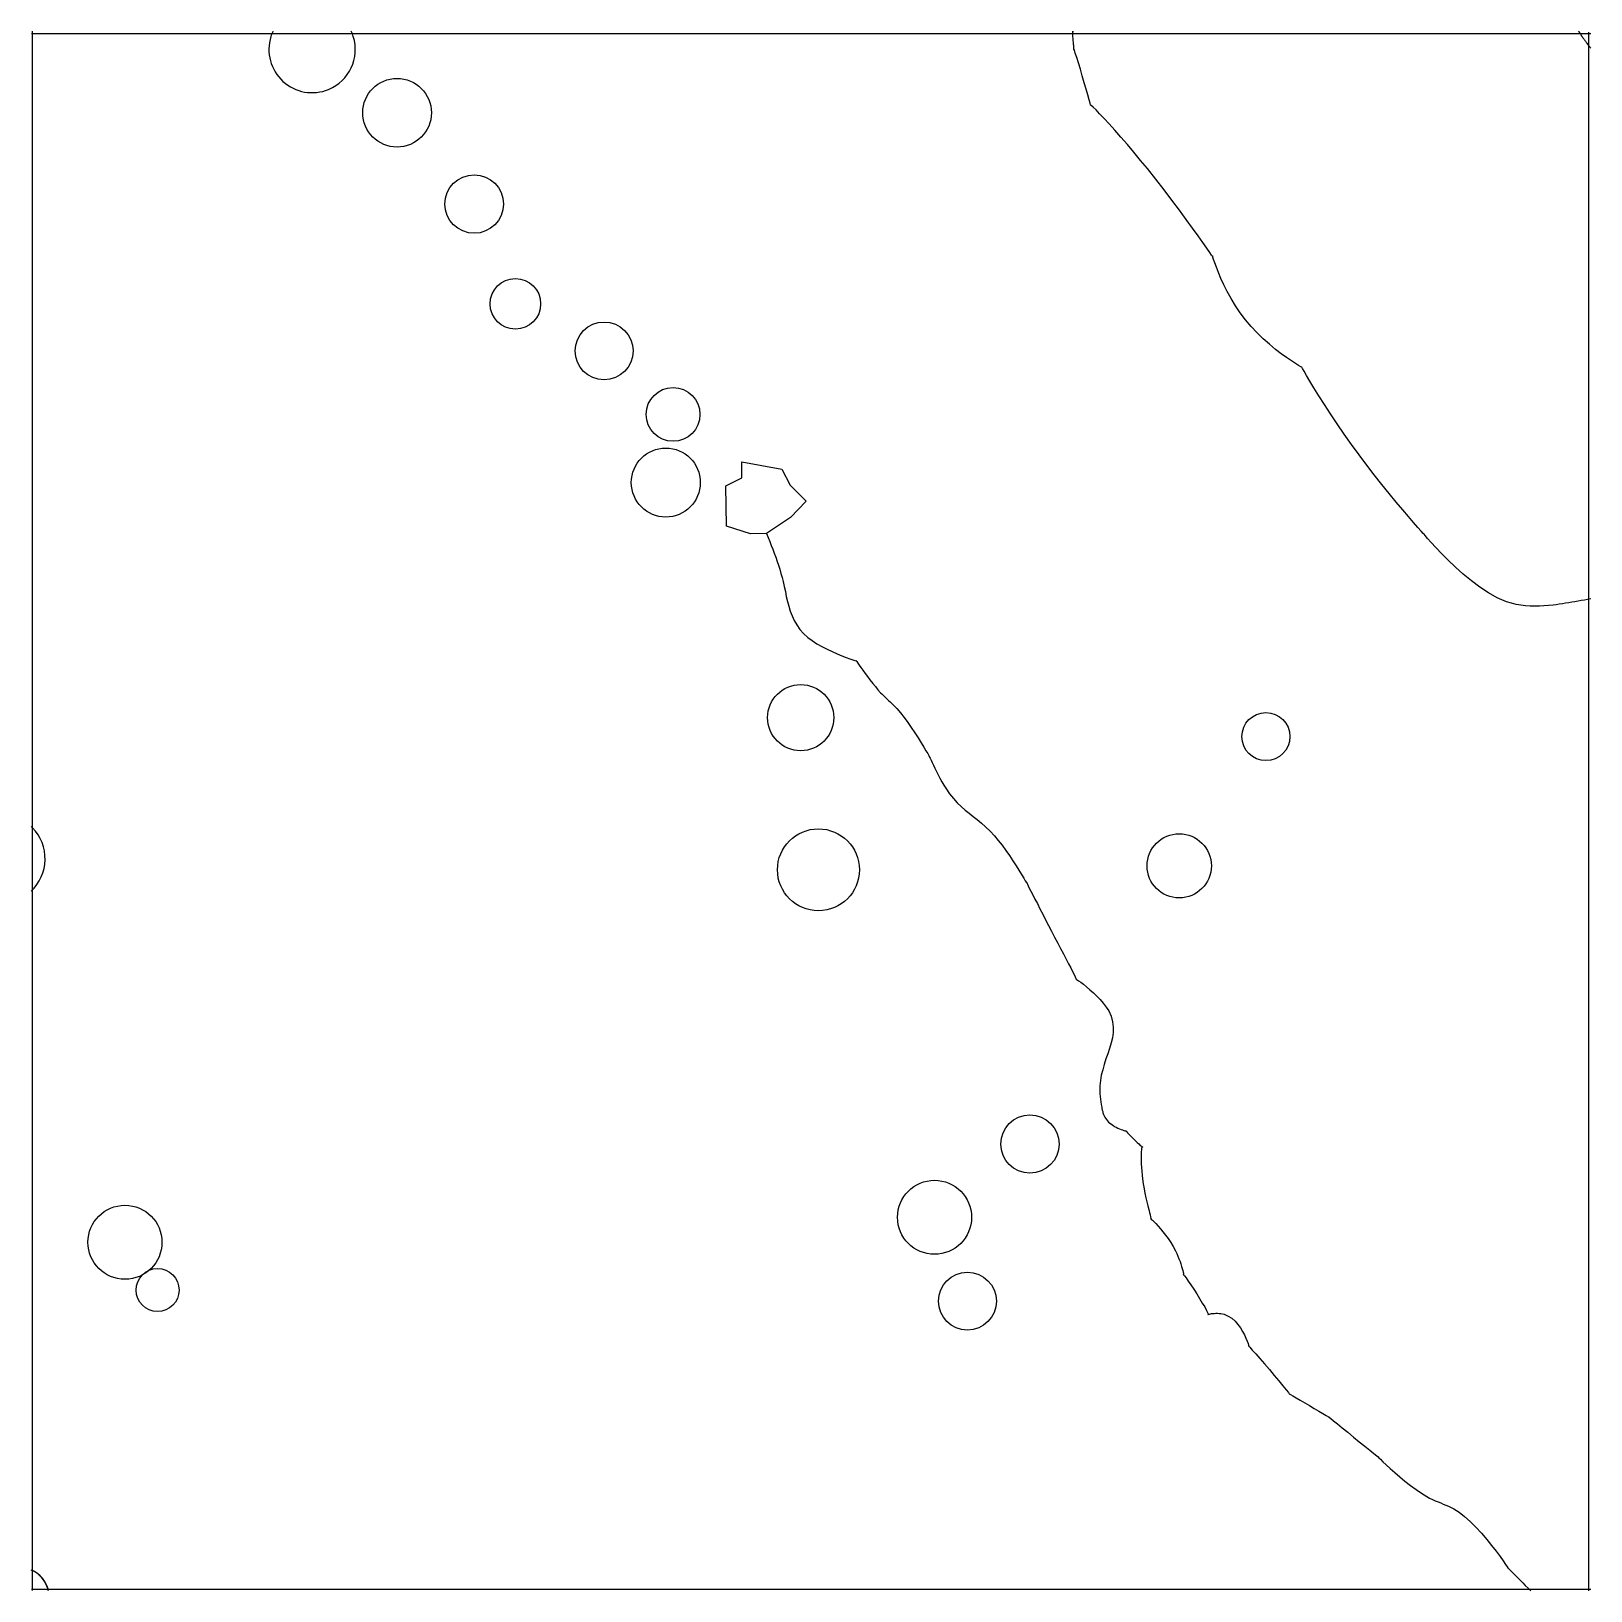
# Model space of a CAD drawing. Extents: x 9.055 to 10.041, y 7.546 to 8.532.
import ezdxf

# ---------------------------------------------------------------- set-up
doc = ezdxf.new("R2010")
doc.units = 0
for name, color, linetype in [('LAYER1', 7, 'CONTINUOUS'), ('LAYER10', 1, 'CONTINUOUS'), ('LAYER12', 5, 'CONTINUOUS')]:
    doc.layers.add(name, color=color, linetype=linetype)

msp = doc.modelspace()

# ---------------------------------------------------------------- linework, layer by layer
at = {"layer": 'LAYER1', "color": 7, "linetype": 'CONTINUOUS'}
for points in [[(9.5201, 8.214), (9.51, 8.2138), (9.4947, 8.2187), (9.4944, 8.2441), (9.5045, 8.2493), (9.5044, 8.2594), (9.5298, 8.2546), (9.535, 8.2445), (9.5452, 8.2345), (9.5352, 8.2242), (9.5201, 8.214)], [(9.5201, 8.214), (9.5211, 8.2115), (9.5221, 8.209), (9.5231, 8.2065), (9.524, 8.204), (9.525, 8.2015), (9.5259, 8.199), (9.5268, 8.1964), (9.5276, 8.1939), (9.5284, 8.1914), (9.5292, 8.1888), (9.5299, 8.1862), (9.5306, 8.1836), (9.5313, 8.1805), (9.532, 8.1774), (9.5326, 8.1742), (9.5334, 8.1711), (9.5342, 8.168), (9.5351, 8.1649), (9.5362, 8.1619), (9.5376, 8.159), (9.5392, 8.1562), (9.5412, 8.1534), (9.5435, 8.1508), (9.5462, 8.1483), (9.5489, 8.1463), (9.5519, 8.1443), (9.5551, 8.1425), (9.5584, 8.1408), (9.5616, 8.1393), (9.5648, 8.1379), (9.5678, 8.1367), (9.5705, 8.1357), (9.5728, 8.1348), (9.5747, 8.1342), (9.576, 8.1337), (9.5768, 8.1335), (9.5768, 8.1334), (9.5768, 8.1334), (9.5769, 8.1334), (9.5769, 8.1334), (9.5769, 8.1334), (9.5769, 8.1334), (9.5769, 8.1334), (9.5768, 8.1334), (9.5768, 8.1334), (9.5768, 8.1334), (9.5768, 8.1334), (9.5768, 8.1335), (9.5767, 8.1335), (9.5767, 8.1335), (9.5767, 8.1335), (9.5767, 8.1335), (9.5767, 8.1336), (9.5767, 8.1336), (9.5767, 8.1336), (9.5767, 8.1336), (9.5767, 8.1336), (9.5767, 8.1335), (9.5767, 8.1335), (9.5768, 8.1335), (9.5771, 8.133), (9.5778, 8.132), (9.5786, 8.1308), (9.5797, 8.1293), (9.581, 8.1275), (9.5824, 8.1256), (9.5839, 8.1235), (9.5855, 8.1214), (9.5872, 8.1192), (9.5889, 8.1172), (9.5905, 8.1152), (9.5922, 8.1133), (9.5931, 8.1124), (9.594, 8.1115), (9.5948, 8.1107), (9.5957, 8.1099), (9.5965, 8.1091), (9.5974, 8.1083), (9.5982, 8.1075), (9.599, 8.1068), (9.5999, 8.106), (9.6007, 8.1051), (9.6016, 8.1043), (9.6024, 8.1033), (9.6047, 8.1007), (9.607, 8.0977), (9.6094, 8.0946), (9.6116, 8.0913), (9.6139, 8.088), (9.6159, 8.0848), (9.6178, 8.0817), (9.6195, 8.079), (9.6209, 8.0767), (9.622, 8.0749), (9.6227, 8.0737), (9.623, 8.0731), (9.6231, 8.0731), (9.6231, 8.0731), (9.6231, 8.0731), (9.6231, 8.0732), (9.6231, 8.0732), (9.623, 8.0732), (9.623, 8.0732), (9.623, 8.0732), (9.623, 8.0732), (9.623, 8.0732), (9.623, 8.0732), (9.623, 8.0731), (9.6232, 8.0727), (9.6236, 8.0719), (9.6241, 8.0707), (9.6248, 8.0693), (9.6256, 8.0676), (9.6265, 8.0657), (9.6275, 8.0636), (9.6285, 8.0615), (9.6297, 8.0593), (9.6309, 8.0571), (9.6321, 8.055), (9.6334, 8.053), (9.6358, 8.0495), (9.6382, 8.0464), (9.6407, 8.0438), (9.6431, 8.0414), (9.6456, 8.0392), (9.6482, 8.0371), (9.6507, 8.0351), (9.6533, 8.0331), (9.6559, 8.0309), (9.6586, 8.0285), (9.6614, 8.0259), (9.6642, 8.0229), (9.6666, 8.02), (9.669, 8.0169), (9.6714, 8.0137), (9.6737, 8.0104), (9.6758, 8.0071), (9.6779, 8.004), (9.6797, 8.0011), (9.6813, 7.9985), (9.6827, 7.9962), (9.6837, 7.9945), (9.6844, 7.9933), (9.6848, 7.9927), (9.6848, 7.9927), (9.6848, 7.9927), (9.6848, 7.9927), (9.6848, 7.9927), (9.6848, 7.9927), (9.6848, 7.9927), (9.6848, 7.9927), (9.6848, 7.9927), (9.6848, 7.9927), (9.6848, 7.9927), (9.6848, 7.9927), (9.6848, 7.9927), (9.685, 7.9923), (9.6855, 7.9913), (9.6862, 7.9898), (9.6872, 7.9879), (9.6884, 7.9856), (9.6897, 7.9829), (9.6913, 7.98), (9.6929, 7.9768), (9.6947, 7.9734), (9.6965, 7.9698), (9.6984, 7.9662), (9.7003, 7.9625), (9.7022, 7.9588), (9.7042, 7.9551), (9.706, 7.9516), (9.7078, 7.9482), (9.7095, 7.945), (9.711, 7.942), (9.7124, 7.9394), (9.7136, 7.9371), (9.7146, 7.9351), (9.7153, 7.9337), (9.7157, 7.9327), (9.7159, 7.9322), (9.7159, 7.9322), (9.7158, 7.9322), (9.7158, 7.9322), (9.7158, 7.9322), (9.7158, 7.9322), (9.7158, 7.9322), (9.7158, 7.9322), (9.7158, 7.9322), (9.7158, 7.9322), (9.7158, 7.9322), (9.7158, 7.9322), (9.7159, 7.9322), (9.7164, 7.9319), (9.7174, 7.9313), (9.7187, 7.9303), (9.7204, 7.929), (9.7224, 7.9274), (9.7245, 7.9256), (9.7267, 7.9237), (9.7289, 7.9216), (9.731, 7.9193), (9.733, 7.917), (9.7348, 7.9146), (9.7364, 7.9122), (9.738, 7.9088), (9.7389, 7.9053), (9.7393, 7.902), (9.7392, 7.8986), (9.7388, 7.8952), (9.738, 7.8919), (9.737, 7.8885), (9.7359, 7.8851), (9.7347, 7.8818), (9.7336, 7.8784), (9.7326, 7.875), (9.7317, 7.8716), (9.7314, 7.8699), (9.7312, 7.8682), (9.731, 7.8665), (9.7309, 7.8648), (9.7309, 7.8631), (9.7309, 7.8614), (9.7309, 7.8597), (9.731, 7.858), (9.7312, 7.8563), (9.7314, 7.8546), (9.7317, 7.853), (9.732, 7.8513), (9.7321, 7.8504), (9.7323, 7.8495), (9.7326, 7.8486), (9.7328, 7.8477), (9.7332, 7.8468), (9.7335, 7.8459), (9.7339, 7.8451), (9.7344, 7.8443), (9.735, 7.8435), (9.7356, 7.8427), (9.7363, 7.8419), (9.7371, 7.8412), (9.7381, 7.8405), (9.7391, 7.8399), (9.7401, 7.8392), (9.7412, 7.8387), (9.7422, 7.8381), (9.7433, 7.8377), (9.7442, 7.8373), (9.7451, 7.8369), (9.7459, 7.8366), (9.7466, 7.8364), (9.747, 7.8363), (9.7473, 7.8363), (9.7474, 7.8363), (9.7474, 7.8363), (9.7474, 7.8363), (9.7474, 7.8363), (9.7474, 7.8364), (9.7474, 7.8364), (9.7473, 7.8364), (9.7473, 7.8364), (9.7473, 7.8364), (9.7473, 7.8364), (9.7473, 7.8363), (9.7473, 7.8363), (9.7477, 7.8359), (9.7482, 7.8352), (9.749, 7.8344), (9.75, 7.8334), (9.7511, 7.8323), (9.7522, 7.8312), (9.7534, 7.8301), (9.7545, 7.829), (9.7555, 7.8281), (9.7564, 7.8272), (9.7571, 7.8266), (9.7576, 7.8262), (9.7577, 7.8262), (9.7578, 7.8261), (9.7578, 7.8261), (9.7578, 7.8261), (9.7578, 7.8261), (9.7578, 7.8262), (9.7578, 7.8262), (9.7578, 7.8262), (9.7577, 7.8262), (9.7577, 7.8262), (9.7576, 7.8262), (9.7576, 7.8262), (9.7574, 7.8259), (9.7572, 7.8253), (9.7571, 7.8243), (9.757, 7.823), (9.7569, 7.8214), (9.7569, 7.8196), (9.7569, 7.8176), (9.757, 7.8155), (9.7571, 7.8132), (9.7573, 7.8108)], [(9.7573, 7.8108), (9.7575, 7.8084), (9.7578, 7.806), (9.7583, 7.8029), (9.7588, 7.7998), (9.7593, 7.7969), (9.7599, 7.794), (9.7605, 7.7914), (9.7611, 7.7889), (9.7617, 7.7867), (9.7622, 7.7848), (9.7626, 7.7832), (9.7629, 7.782), (9.7631, 7.7811), (9.7632, 7.7807), (9.7632, 7.7807), (9.7631, 7.7806), (9.7631, 7.7806), (9.7631, 7.7806), (9.7631, 7.7806), (9.7631, 7.7807), (9.7631, 7.7807), (9.7631, 7.7807), (9.7631, 7.7807), (9.7631, 7.7807), (9.7631, 7.7807), (9.7632, 7.7807), (9.7635, 7.7804), (9.7642, 7.7798), (9.7651, 7.7789), (9.7663, 7.7777), (9.7677, 7.7762), (9.7691, 7.7745), (9.7707, 7.7726), (9.7724, 7.7705), (9.774, 7.7682), (9.7756, 7.7658), (9.7772, 7.7632), (9.7786, 7.7606), (9.7794, 7.7588), (9.7802, 7.7571), (9.7808, 7.7554), (9.7815, 7.7538), (9.782, 7.7522), (9.7825, 7.7507), (9.7829, 7.7493), (9.7832, 7.7481), (9.7835, 7.7471), (9.7837, 7.7463), (9.7838, 7.7457), (9.7838, 7.7454), (9.7838, 7.7454), (9.7838, 7.7454), (9.7838, 7.7454), (9.7838, 7.7454), (9.7838, 7.7454), (9.7838, 7.7454), (9.7838, 7.7454), (9.7838, 7.7454), (9.7838, 7.7455), (9.7838, 7.7455), (9.7838, 7.7455), (9.7838, 7.7454), (9.7844, 7.7448), (9.7854, 7.7434), (9.7867, 7.7414), (9.7884, 7.739), (9.7902, 7.7362), (9.7921, 7.7333), (9.7939, 7.7304), (9.7956, 7.7275), (9.7971, 7.725), (9.7983, 7.7228), (9.7991, 7.7212), (9.7993, 7.7202), (9.7993, 7.7202), (9.7993, 7.7201), (9.7992, 7.7201), (9.7992, 7.7201), (9.7992, 7.72), (9.7991, 7.72), (9.7991, 7.7201), (9.7991, 7.7201), (9.7991, 7.7201), (9.7992, 7.7202), (9.7992, 7.7202), (9.7993, 7.7202), (9.7996, 7.7204), (9.8001, 7.7205), (9.8007, 7.7206), (9.8014, 7.7208), (9.8023, 7.7209), (9.8032, 7.7209), (9.8042, 7.721), (9.8052, 7.721), (9.8062, 7.7209), (9.8073, 7.7208), (9.8084, 7.7206), (9.8095, 7.7204), (9.8119, 7.7193), (9.8142, 7.7179), (9.8163, 7.7161), (9.8181, 7.714), (9.8197, 7.7118), (9.8211, 7.7096), (9.8222, 7.7074), (9.8232, 7.7053), (9.8239, 7.7034), (9.8245, 7.7019), (9.8248, 7.7008), (9.8249, 7.7002), (9.8249, 7.7002), (9.8249, 7.7002), (9.8249, 7.7002), (9.8249, 7.7002), (9.8248, 7.7002), (9.8248, 7.7002), (9.8248, 7.7002), (9.8248, 7.7002), (9.8248, 7.7003), (9.8248, 7.7003), (9.8249, 7.7003), (9.8249, 7.7002), (9.8257, 7.6995), (9.8272, 7.6978), (9.8294, 7.6954), (9.832, 7.6924), (9.835, 7.689), (9.8381, 7.6854), (9.8411, 7.6817), (9.844, 7.6783), (9.8466, 7.6752), (9.8486, 7.6727), (9.85, 7.6709), (9.8506, 7.6701), (9.8506, 7.6701), (9.8506, 7.6701), (9.8506, 7.6701), (9.8505, 7.6701), (9.8505, 7.6701), (9.8505, 7.6701), (9.8505, 7.6701), (9.8505, 7.6701), (9.8505, 7.6701), (9.8505, 7.6701), (9.8505, 7.6701), (9.8506, 7.6701), (9.8514, 7.6697), (9.8529, 7.6689), (9.855, 7.6676), (9.8575, 7.6662), (9.8604, 7.6645), (9.8634, 7.6627), (9.8664, 7.6609), (9.8692, 7.6592), (9.8717, 7.6577), (9.8738, 7.6565), (9.8753, 7.6556), (9.8761, 7.6552), (9.8761, 7.6552), (9.8762, 7.6552), (9.8762, 7.6552), (9.8762, 7.6552), (9.8761, 7.6552), (9.8761, 7.6552), (9.8761, 7.6552), (9.8761, 7.6552), (9.8761, 7.6552), (9.8761, 7.6552), (9.8761, 7.6552), (9.8761, 7.6552), (9.8768, 7.6546), (9.8785, 7.6531), (9.881, 7.6511), (9.884, 7.6486), (9.8875, 7.6458), (9.8911, 7.6428), (9.8948, 7.6398), (9.8983, 7.637), (9.9015, 7.6344), (9.9041, 7.6323), (9.9059, 7.6309), (9.9068, 7.6302), (9.9068, 7.6302), (9.9068, 7.6301), (9.9068, 7.6301), (9.9068, 7.6301), (9.9068, 7.6302), (9.9068, 7.6302), (9.9068, 7.6302), (9.9068, 7.6302), (9.9068, 7.6302), (9.9068, 7.6302), (9.9068, 7.6302), (9.9068, 7.6302), (9.9072, 7.6297), (9.9082, 7.6287), (9.9098, 7.6271), (9.9119, 7.6252), (9.9144, 7.6228), (9.9173, 7.6203), (9.9204, 7.6176), (9.9237, 7.6149), (9.9272, 7.6121), (9.9307, 7.6096), (9.9341, 7.6072), (9.9375, 7.6052), (9.9393, 7.6042), (9.9411, 7.6033), (9.9429, 7.6025), (9.9446, 7.6018), (9.9463, 7.6011), (9.9479, 7.6004), (9.9496, 7.5997), (9.9512, 7.599), (9.9529, 7.5982), (9.9545, 7.5973), (9.9562, 7.5964), (9.9579, 7.5953), (9.9614, 7.5926), (9.965, 7.5894), (9.9686, 7.5858), (9.972, 7.582), (9.9754, 7.5781), (9.9785, 7.5743), (9.9813, 7.5707), (9.9838, 7.5673), (9.9858, 7.5645), (9.9873, 7.5622), (9.9883, 7.5607), (9.9887, 7.5601), (9.9887, 7.5601), (9.9886, 7.5601), (9.9886, 7.5601), (9.9886, 7.5601), (9.9886, 7.5601), (9.9886, 7.5602), (9.9886, 7.5602), (9.9886, 7.5602), (9.9886, 7.5602), (9.9886, 7.5602), (9.9886, 7.5601), (9.9887, 7.5601), (9.989, 7.5598), (9.9895, 7.5593), (9.9902, 7.5586), (9.9912, 7.5576), (9.9923, 7.5565), (9.9936, 7.5553), (9.995, 7.5538), (9.9965, 7.5523), (9.9982, 7.5507), (9.9998, 7.549), (10.0016, 7.5473), (10.0033, 7.5456)]]:
    msp.add_lwpolyline(points, dxfattribs=at)
for centre, radius in [((9.2865, 8.48), 0.0217), ((9.3353, 8.4223), 0.0185), ((9.3613, 8.3592), 0.016), ((9.4174, 8.3294), 0.0183), ((9.461, 8.2893), 0.017), ((9.4564, 8.2462), 0.0218), ((9.5417, 8.0976), 0.0209), ((9.8358, 8.0856), 0.0152), ((9.5529, 8.0014), 0.0259), ((9.781, 8.0039), 0.0203), ((9.6866, 7.828), 0.0184), ((9.6263, 7.7817), 0.0234), ((9.1145, 7.7659), 0.0234), ((9.1351, 7.7357), 0.0136), ((9.6471, 7.7287), 0.0183)]:
    msp.add_circle(centre, radius, dxfattribs=at)
for centre, radius, start, end in [((9.2328, 8.52), 0.0273, 154.9431, 162.6782), ((9.2328, 8.52), 0.0273, 17.3206, 25.057), ((9.2328, 8.52), 0.0273, 162.6788, -67.5591), ((9.2328, 8.52), 0.0273, -67.5583, 17.3218), ((9.0357, 8.0083), 0.0283, 44.0451, 46.4174), ((9.0357, 8.0083), 0.0283, 44.0451, 46.4174), ((9.0357, 8.0083), 0.0283, -46.4175, 44.0451), ((9.0357, 8.0083), 0.0283, -46.4175, -44.0444), ((9.0485, 7.5421), 0.0179, 14.3142, 67.8743), ((9.0485, 7.5421), 0.0179, 11.1967, 67.8737), ((9.0485, 7.5421), 0.0179, 14.3142, 64.9671), ((9.0485, 7.5421), 0.0179, 11.1967, 14.3142)]:
    msp.add_arc(centre, radius, start, end, dxfattribs=at)
at = {"layer": 'LAYER10', "color": 1, "linetype": 'CONTINUOUS'}
for points in [[(9.7138, 8.5281), (9.7138, 8.5284), (9.7138, 8.5287), (9.7138, 8.529), (9.7138, 8.5292), (9.7138, 8.5295), (9.7137, 8.5298), (9.7137, 8.53), (9.7137, 8.5302), (9.7137, 8.5305), (9.7137, 8.5307), (9.7137, 8.5308), (9.7137, 8.531), (9.7137, 8.5312), (9.7137, 8.5313), (9.7137, 8.5314), (9.7137, 8.5315), (9.7137, 8.5315), (9.7137, 8.5315), (9.7137, 8.5315), (9.7137, 8.5314), (9.7137, 8.5313), (9.7137, 8.5312), (9.7137, 8.5311), (9.7137, 8.531)], [(10.0335, 8.5315), (10.0335, 8.5315), (10.0336, 8.5314), (10.0336, 8.5314), (10.0336, 8.5313), (10.0337, 8.5313), (10.0337, 8.5313), (10.0337, 8.5312), (10.0337, 8.5312), (10.0338, 8.5311), (10.0338, 8.5311), (10.0338, 8.531), (10.0339, 8.531), (10.034, 8.5308), (10.0341, 8.5306), (10.0342, 8.5305), (10.0343, 8.5304), (10.0343, 8.5304), (10.0343, 8.5304), (10.0342, 8.5304), (10.0342, 8.5305), (10.0341, 8.5306), (10.034, 8.5307), (10.0339, 8.5309), (10.0339, 8.531)], [(10.0339, 8.531), (10.034, 8.5307), (10.0342, 8.5304), (10.0344, 8.5301), (10.0346, 8.5298), (10.0348, 8.5296), (10.0349, 8.5293), (10.0351, 8.5291), (10.0352, 8.5288), (10.0354, 8.5286), (10.0355, 8.5284), (10.0356, 8.5283), (10.0357, 8.5281), (10.0358, 8.5279), (10.0359, 8.5278), (10.0359, 8.5278), (10.0359, 8.5277), (10.036, 8.5277), (10.0359, 8.5277), (10.0359, 8.5277), (10.0359, 8.5278), (10.0359, 8.5279), (10.0358, 8.5279), (10.0357, 8.528), (10.0357, 8.5281)], [(10.0412, 8.1727), (10.0392, 8.1723), (10.0372, 8.1719), (10.0352, 8.1716), (10.0332, 8.1712), (10.0312, 8.1709), (10.0293, 8.1705), (10.0273, 8.1702), (10.0253, 8.1699), (10.0233, 8.1696), (10.0213, 8.1693), (10.0194, 8.169), (10.0174, 8.1688), (10.0145, 8.1685), (10.0116, 8.1682), (10.0087, 8.168), (10.0058, 8.168), (10.0028, 8.1681), (9.9999, 8.1683), (9.997, 8.1686), (9.994, 8.1692), (9.991, 8.1699), (9.988, 8.1709), (9.985, 8.172), (9.9819, 8.1734), (9.9765, 8.1764), (9.9711, 8.18), (9.9658, 8.184), (9.9606, 8.1883), (9.9557, 8.1927), (9.9511, 8.1971), (9.947, 8.2012), (9.9433, 8.2051), (9.9403, 8.2083), (9.938, 8.2109), (9.9364, 8.2127), (9.9358, 8.2135), (9.9358, 8.2135), (9.9358, 8.2135), (9.9358, 8.2135), (9.9358, 8.2135), (9.9358, 8.2135), (9.9358, 8.2135), (9.9358, 8.2135), (9.9358, 8.2135), (9.9358, 8.2135), (9.9358, 8.2135), (9.9358, 8.2135), (9.9358, 8.2135), (9.9353, 8.2141), (9.9339, 8.2155), (9.9319, 8.2178), (9.9292, 8.2209), (9.926, 8.2247), (9.9223, 8.229), (9.9182, 8.2339), (9.9137, 8.2393), (9.9091, 8.245), (9.9043, 8.251), (9.8995, 8.2573), (9.8947, 8.2637), (9.8899, 8.2703), (9.8852, 8.2769), (9.8808, 8.2834), (9.8766, 8.2896), (9.8728, 8.2955), (9.8693, 8.301), (9.8662, 8.306), (9.8636, 8.3103), (9.8614, 8.3138), (9.8599, 8.3166), (9.8589, 8.3184), (9.8586, 8.3191), (9.8586, 8.3191), (9.8586, 8.3191), (9.8586, 8.3191), (9.8586, 8.3191), (9.8586, 8.3191), (9.8586, 8.3191), (9.8586, 8.3191), (9.8586, 8.3191), (9.8586, 8.3191), (9.8586, 8.3191), (9.8586, 8.3191), (9.8586, 8.3191), (9.8579, 8.3194), (9.8565, 8.3202), (9.8545, 8.3214), (9.8519, 8.3231), (9.8489, 8.3252), (9.8455, 8.3276), (9.8419, 8.3304), (9.838, 8.3336), (9.8341, 8.337), (9.8302, 8.3408), (9.8264, 8.3448), (9.8228, 8.3491), (9.8195, 8.3535), (9.8165, 8.3579), (9.8138, 8.3625), (9.8114, 8.3669), (9.8093, 8.3712), (9.8074, 8.3753), (9.8058, 8.379), (9.8045, 8.3823), (9.8035, 8.3851), (9.8027, 8.3873), (9.8022, 8.3887), (9.802, 8.3894), (9.802, 8.3894), (9.802, 8.3895), (9.802, 8.3895), (9.802, 8.3895), (9.802, 8.3895), (9.802, 8.3895), (9.802, 8.3894), (9.802, 8.3894), (9.802, 8.3894), (9.802, 8.3894), (9.802, 8.3894), (9.802, 8.3894), (9.8015, 8.39), (9.8003, 8.3917), (9.7985, 8.3944), (9.796, 8.3979), (9.7929, 8.4022), (9.7894, 8.4071), (9.7854, 8.4126), (9.7811, 8.4185), (9.7764, 8.4248), (9.7714, 8.4313), (9.7662, 8.438), (9.7609, 8.4447), (9.7566, 8.4499), (9.7524, 8.455), (9.7482, 8.4599), (9.7441, 8.4646), (9.7403, 8.4689), (9.7367, 8.4729), (9.7335, 8.4764), (9.7307, 8.4794), (9.7284, 8.4818), (9.7266, 8.4836), (9.7254, 8.4846), (9.7249, 8.4849), (9.7249, 8.4849), (9.7249, 8.4849), (9.7249, 8.4848), (9.7249, 8.4848), (9.7249, 8.4848), (9.7249, 8.4848), (9.7249, 8.4848), (9.725, 8.4848), (9.725, 8.4848), (9.725, 8.4848), (9.7249, 8.4848), (9.7249, 8.4849), (9.7247, 8.486), (9.7241, 8.4882), (9.7232, 8.4913), (9.7221, 8.495), (9.721, 8.499), (9.7197, 8.5033), (9.7185, 8.5075), (9.7173, 8.5115), (9.7162, 8.5149), (9.7153, 8.5177), (9.7147, 8.5196), (9.7144, 8.5203), (9.7144, 8.5203), (9.7144, 8.5202), (9.7144, 8.5202), (9.7144, 8.5202), (9.7144, 8.5201), (9.7144, 8.5201), (9.7144, 8.5201), (9.7144, 8.5201), (9.7144, 8.5201), (9.7144, 8.5201), (9.7144, 8.5202), (9.7144, 8.5203), (9.7144, 8.5205), (9.7144, 8.5209), (9.7143, 8.5213), (9.7143, 8.5218), (9.7143, 8.5225), (9.7142, 8.5231), (9.7141, 8.5239), (9.7141, 8.5247), (9.714, 8.5255), (9.7139, 8.5263), (9.7139, 8.5272), (9.7138, 8.5281)], [(10.0357, 8.5281), (10.0359, 8.5277), (10.0362, 8.5274), (10.0365, 8.527), (10.0367, 8.5267), (10.037, 8.5263), (10.0372, 8.526), (10.0375, 8.5256), (10.0378, 8.5253), (10.038, 8.5249), (10.0383, 8.5246), (10.0385, 8.5242), (10.0388, 8.5239), (10.039, 8.5236), (10.0392, 8.5233), (10.0394, 8.5231), (10.0396, 8.5228), (10.0398, 8.5226), (10.04, 8.5223), (10.0402, 8.5221), (10.0404, 8.5218), (10.0406, 8.5216), (10.0408, 8.5213), (10.041, 8.5211), (10.0412, 8.5208)]]:
    msp.add_lwpolyline(points, dxfattribs=at)
at = {"layer": 'LAYER12', "color": 5, "linetype": 'CONTINUOUS'}
for points in [[(9.0553, 8.5302), (9.0561, 8.5302)], [(9.0561, 8.5302), (9.0561, 8.5315)], [(9.0561, 8.5281), (9.0561, 8.5302)], [(9.0561, 8.5302), (10.0412, 8.5302)], [(10.0398, 8.531), (10.0398, 8.5281)], [(9.0561, 7.5465), (9.0561, 8.5281)], [(10.0398, 8.5281), (10.0398, 7.5456)], [(9.0561, 7.5465), (9.0553, 7.5465)], [(9.0561, 7.5458), (9.0561, 7.5465)], [(10.0412, 7.5465), (9.0561, 7.5465)]]:
    msp.add_lwpolyline(points, dxfattribs=at)

doc.saveas('drawing.dxf')
